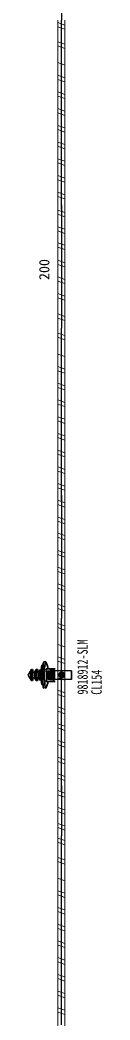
# Model space of a CAD drawing. Header units: millimetres. Extents: x 17 to 3784, y 12 to 1382.
# Drawn here: x 2216 to 2226.4, y 199 to 339.8 of the extents above; entities that cross this region are included whole.
import ezdxf

# ---------------------------------------------------------------- set-up
doc = ezdxf.new("R2010")
doc.units = ezdxf.units.MM
doc.layers.add('ENT', color=7, linetype='Continuous', lineweight=18)
doc.layers.add('粗实线层', color=7, linetype='Continuous', lineweight=35)
doc.styles.add('FangSong_GB2312_Style', font='simfang.ttf')
doc.styles.add('foton', font='', dxfattribs={"width": 0.7})
doc.styles.get('foton').set_extended_font_data('宋体')

msp = doc.modelspace()

# ---------------------------------------------------------------- hatches: boundary and pattern name
h = msp.add_hatch(color=0)
edge = h.paths.add_edge_path(flags=0)
edge.add_arc((2220.78, 247.56), 0.507, 180, 540)

# ---------------------------------------------------------------- linework, layer by layer
at = {"color": 0, "lineweight": 35, "ltscale": 0.027679}
msp.add_line((2218.52, 249.42), (2218.27, 249.42), dxfattribs=at)
at = {"color": 0, "lineweight": 35, "ltscale": 0.100609}
msp.add_line((2216.04, 247.54), (2216.5, 248.31), dxfattribs=at)
at = {"color": 0, "lineweight": 35, "ltscale": 0.017883}
for p, q in [((2216.51, 248.32), (2216.66, 248.32)), ((2216.51, 246.77), (2216.66, 246.77))]:
    msp.add_line(p, q, dxfattribs=at)
at = {"color": 0, "lineweight": 35, "ltscale": 0.032245}
for p, q in [((2216.66, 247.92), (2216.95, 247.92)), ((2216.66, 247.16), (2216.95, 247.16))]:
    msp.add_line(p, q, dxfattribs=at)
at = {"color": 0, "lineweight": 35, "ltscale": 0.051179}
for p, q in [((2216.95, 247.92), (2217.18, 248.31)), ((2216.95, 247.17), (2217.18, 246.78))]:
    msp.add_line(p, q, dxfattribs=at)
at = {"color": 0, "lineweight": 35, "ltscale": 0.019769}
for p, q in [((2217.19, 248.32), (2217.36, 248.32)), ((2217.19, 246.77), (2217.36, 246.77))]:
    msp.add_line(p, q, dxfattribs=at)
at = {"color": 0, "lineweight": 35, "ltscale": 0.029858}
for p, q in [((2217.31, 247.92), (2217.57, 247.92)), ((2217.31, 247.16), (2217.57, 247.16))]:
    msp.add_line(p, q, dxfattribs=at)
at = {"color": 0, "lineweight": 35, "ltscale": 0.051177}
msp.add_line((2217.57, 247.92), (2217.8, 248.31), dxfattribs=at)
at = {"color": 0, "lineweight": 35, "ltscale": 0.01853}
msp.add_line((2217.81, 248.32), (2217.97, 248.32), dxfattribs=at)
at = {"color": 0, "lineweight": 35, "ltscale": 0.02207}
for p, q in [((2217.91, 247.92), (2218.11, 247.92)), ((2217.91, 247.16), (2218.11, 247.16))]:
    msp.add_line(p, q, dxfattribs=at)
at = {"color": 0, "lineweight": 35, "ltscale": 0.120856}
for p, q in [((2219.68, 248.43), (2218.61, 248.43)), ((2219.68, 246.66), (2218.6, 246.66))]:
    msp.add_line(p, q, dxfattribs=at)
at = {"color": 0, "lineweight": 35, "ltscale": 0.032373}
for p, q in [((2218.84, 248.1), (2219.12, 248.1)), ((2219.03, 248.09), (2219.32, 248.09))]:
    msp.add_line(p, q, dxfattribs=at)
at = {"color": 0, "lineweight": 35, "ltscale": 0.021804}
for p, q in [((2219.03, 248.09), (2218.84, 248.1)), ((2219.32, 248.18), (2219.12, 248.19)), ((2219.32, 248.09), (2219.12, 248.1)), ((2219.68, 248.43), (2219.87, 248.42)), ((2219.32, 246.98), (2219.12, 246.99)), ((2219.68, 246.66), (2219.87, 246.65))]:
    msp.add_line(p, q, dxfattribs=at)
at = {"color": 0, "lineweight": 35, "ltscale": 0.124999}
msp.add_line((2218.84, 246.99), (2218.84, 248.1), dxfattribs=at)
at = {"color": 0, "lineweight": 35, "ltscale": 0.1}
for p, q in [((2218.91, 247.99), (2218.91, 247.1)), ((2219.31, 247.99), (2219.31, 247.1))]:
    msp.add_line(p, q, dxfattribs=at)
at = {"color": 0, "lineweight": 35, "ltscale": 0.009468}
msp.add_line((2219, 247.99), (2218.91, 247.99), dxfattribs=at)
at = {"color": 0, "lineweight": 35, "ltscale": 0.099998}
for p, q in [((2219, 247.99), (2219, 247.1)), ((2219.11, 247.99), (2219.11, 247.1))]:
    msp.add_line(p, q, dxfattribs=at)
at = {"color": 0, "lineweight": 35, "ltscale": 0.012451}
for p, q in [((2219.11, 247.99), (2219, 247.99)), ((2219.54, 248.06), (2219.43, 248.06)), ((2219.11, 247.1), (2219, 247.1)), ((2219.54, 247.04), (2219.43, 247.04))]:
    msp.add_line(p, q, dxfattribs=at)
at = {"color": 0, "lineweight": 35, "ltscale": 0.01149}
msp.add_line((2219.03, 247.99), (2219.03, 248.09), dxfattribs=at)
at = {"color": 0, "lineweight": 35, "ltscale": 0.002181}
for p, q in [((2219.13, 247.99), (2219.11, 247.99)), ((2219.13, 247.1), (2219.11, 247.1))]:
    msp.add_line(p, q, dxfattribs=at)
at = {"color": 0, "lineweight": 35, "ltscale": 0.010001}
for p, q in [((2219.12, 248.19), (2219.12, 248.1)), ((2219.12, 246.99), (2219.12, 246.9))]:
    msp.add_line(p, q, dxfattribs=at)
at = {"color": 0, "lineweight": 35, "ltscale": 0.047321}
for p, q in [((2219.12, 248.19), (2219.54, 248.19)), ((2219.12, 246.9), (2219.54, 246.9))]:
    msp.add_line(p, q, dxfattribs=at)
at = {"color": 0, "lineweight": 35, "ltscale": 0.019922}
for p, q in [((2219.3, 247.99), (2219.13, 247.99)), ((2219.3, 247.1), (2219.13, 247.1))]:
    msp.add_line(p, q, dxfattribs=at)
at = {"color": 0, "lineweight": 35, "ltscale": 0.099999}
for p, q in [((2219.13, 247.99), (2219.13, 247.1)), ((2219.3, 247.99), (2219.3, 247.1))]:
    msp.add_line(p, q, dxfattribs=at)
at = {"color": 0, "lineweight": 35, "ltscale": 0.000439834}
msp.add_line((2219.31, 247.99), (2219.3, 247.99), dxfattribs=at)
at = {"color": 0, "lineweight": 35, "ltscale": 0.025537}
msp.add_line((2219.32, 248.18), (2219.54, 248.18), dxfattribs=at)
at = {"color": 0, "lineweight": 35, "ltscale": 0.01}
msp.add_line((2219.32, 248.18), (2219.32, 248.09), dxfattribs=at)
at = {"color": 0, "lineweight": 35, "ltscale": 0.114999}
msp.add_line((2219.43, 247.04), (2219.43, 248.06), dxfattribs=at)
at = {"color": 0, "lineweight": 35, "ltscale": 0.014999}
msp.add_line((2219.54, 248.06), (2219.54, 248.19), dxfattribs=at)
at = {"color": 0, "lineweight": 35, "ltscale": 0.199999}
msp.add_line((2219.68, 248.43), (2219.68, 246.66), dxfattribs=at)
at = {"color": 0}
for p, q in [((2222.15, 248.16), (2219.76, 248.15)), ((2222.15, 246.93), (2219.76, 246.93))]:
    msp.add_line(p, q, dxfattribs=at)
at = {"color": 0, "lineweight": 35, "ltscale": 0.137499}
for p, q in [((2219.76, 248.15), (2219.76, 246.93)), ((2222.15, 248.16), (2222.15, 246.93))]:
    msp.add_line(p, q, dxfattribs=at)
at = {"color": 0, "lineweight": 35, "ltscale": 0.10061}
msp.add_line((2216.04, 247.54), (2216.5, 246.78), dxfattribs=at)
at = {"color": 0, "lineweight": 35, "ltscale": 0.051178}
msp.add_line((2217.57, 247.17), (2217.8, 246.78), dxfattribs=at)
at = {"color": 0, "lineweight": 35, "ltscale": 0.018536}
msp.add_line((2217.81, 246.77), (2217.97, 246.77), dxfattribs=at)
at = {"color": 0, "lineweight": 35, "ltscale": 0.032379}
msp.add_line((2218.84, 246.99), (2219.12, 246.99), dxfattribs=at)
at = {"color": 0, "lineweight": 35, "ltscale": 0.113794}
msp.add_line((2218.86, 246.65), (2219.87, 246.65), dxfattribs=at)
at = {"color": 0, "lineweight": 35, "ltscale": 0.010273}
msp.add_line((2219.01, 247.1), (2218.91, 247.1), dxfattribs=at)
at = {"color": 0, "lineweight": 35, "ltscale": 0.004356}
msp.add_line((2218.91, 247.1), (2218.95, 247.1), dxfattribs=at)
at = {"color": 0, "lineweight": 35, "ltscale": 0.023842}
msp.add_line((2218.95, 247.1), (2219.16, 247.1), dxfattribs=at)
at = {"color": 0, "lineweight": 35, "ltscale": 0.001513}
msp.add_line((2219, 247.1), (2219.01, 247.1), dxfattribs=at)
at = {"color": 0, "lineweight": 35, "ltscale": 0.012045}
msp.add_line((2219.03, 246.99), (2219.03, 247.1), dxfattribs=at)
at = {"color": 0, "lineweight": 35, "ltscale": 0.002853}
msp.add_line((2219.17, 247.1), (2219.15, 247.1), dxfattribs=at)
at = {"color": 0, "lineweight": 35, "ltscale": 0.018183}
msp.add_line((2219.15, 247.1), (2219.31, 247.1), dxfattribs=at)
at = {"color": 0, "lineweight": 35, "ltscale": 0.000439867}
msp.add_line((2219.31, 247.1), (2219.3, 247.1), dxfattribs=at)
at = {"color": 0, "lineweight": 35, "ltscale": 0.009064}
msp.add_line((2219.32, 246.98), (2219.32, 246.9), dxfattribs=at)
at = {"color": 0, "lineweight": 35, "ltscale": 0.012463}
msp.add_line((2219.54, 247.03), (2219.43, 247.04), dxfattribs=at)
at = {"color": 0, "lineweight": 35, "ltscale": 0.015}
msp.add_line((2219.54, 246.9), (2219.54, 247.04), dxfattribs=at)
at = {"color": 0, "linetype": 'Continuous', "lineweight": 25}
for points in [[(2220.75, 346.86), (2220.75, 339.76)], [(2220.74, 313.13), (2220.74, 339.75)], [(2220.74, 313.74), (2220.74, 296.4)], [(2220.74, 272.11), (2220.74, 296.4)], [(2220.74, 272.86), (2220.74, 255.52)], [(2220.74, 231.23), (2220.74, 255.52)], [(2220.74, 231.99), (2220.74, 224.89)]]:
    msp.add_lwpolyline(points, dxfattribs=at)
at = {"color": 0, "linetype": 'Continuous', "lineweight": 13}
for points in [[(2220.75, 346.85), (2220.75, 339.76)], [(2220.74, 337.43), (2220.74, 313.92)], [(2220.74, 313.73), (2220.74, 296.4)], [(2220.74, 296.4), (2220.74, 272.89)], [(2220.74, 272.86), (2220.74, 255.52)], [(2220.74, 255.52), (2220.74, 232.01)], [(2220.74, 231.98), (2220.74, 224.89)]]:
    msp.add_lwpolyline(points, dxfattribs=at)
at = {"color": 0, "linetype": 'Continuous', "lineweight": 0}
for points in [[(2221.22, 339.08), (2220.24, 339.43)], [(2220.25, 337.43), (2220.25, 339.78)], [(2221.23, 339.78), (2221.23, 337.43)], [(2221.22, 338.49), (2220.24, 338.84)], [(2220.25, 335.07), (2220.25, 337.43)], [(2220.25, 336.72), (2221.23, 336.37)], [(2221.23, 337.43), (2221.23, 335.07)], [(2220.25, 336.13), (2221.23, 335.78)], [(2220.25, 332.72), (2220.25, 335.07)], [(2220.25, 333.78), (2221.23, 333.42)], [(2221.23, 335.07), (2221.23, 332.72)], [(2220.25, 330.36), (2220.25, 332.72)], [(2221.23, 332.72), (2221.23, 330.36)], [(2220.25, 332.01), (2221.23, 331.66)], [(2220.25, 331.42), (2221.23, 331.07)], [(2220.25, 328.01), (2220.25, 330.36)], [(2220.25, 329.66), (2221.23, 329.3)], [(2221.23, 330.36), (2221.23, 328.01)], [(2220.25, 329.07), (2221.23, 328.72)], [(2220.25, 325.66), (2220.25, 328.01)], [(2220.25, 327.3), (2221.23, 326.95)], [(2220.25, 326.71), (2221.23, 326.36)], [(2221.23, 328.01), (2221.23, 325.66)], [(2220.25, 323.3), (2220.25, 325.66)], [(2221.23, 325.66), (2221.23, 323.3)], [(2220.25, 324.95), (2221.23, 324.6)], [(2220.25, 324.36), (2221.23, 324.01)], [(2220.25, 320.95), (2220.25, 323.3)], [(2220.25, 322.59), (2221.23, 322.24)], [(2221.23, 323.3), (2221.23, 320.95)], [(2220.25, 322.01), (2221.23, 321.65)], [(2220.25, 318.59), (2220.25, 320.95)], [(2220.25, 320.24), (2221.23, 319.89)], [(2220.25, 319.65), (2221.23, 319.3)], [(2221.23, 320.95), (2221.23, 318.59)], [(2220.25, 316.24), (2220.25, 318.59)], [(2221.23, 318.59), (2221.23, 316.24)], [(2220.25, 317.89), (2221.23, 317.53)], [(2220.25, 317.3), (2221.23, 316.94)], [(2220.25, 313.88), (2220.25, 316.24)], [(2220.25, 315.53), (2221.23, 315.18)], [(2221.23, 316.24), (2221.23, 313.88)], [(2220.25, 314.94), (2221.23, 314.59)], [(2220.25, 311.38), (2220.25, 314.28)], [(2221.23, 314.02), (2221.23, 311.38)], [(2221.23, 312.68), (2220.25, 313.03)], [(2221.23, 312.09), (2220.25, 312.44)], [(2220.25, 309.03), (2220.25, 311.38)], [(2221.23, 311.38), (2221.23, 309.03)], [(2221.23, 310.32), (2220.25, 310.68)], [(2221.23, 309.73), (2220.25, 310.09)], [(2221.21, 308.06), (2220.23, 308.41)], [(2220.25, 306.67), (2220.25, 309.03)], [(2221.23, 309.03), (2221.23, 306.67)], [(2221.21, 307.47), (2220.23, 307.82)], [(2220.25, 304.32), (2220.25, 306.67)], [(2221.23, 305.61), (2220.25, 305.97)], [(2221.23, 306.67), (2221.23, 304.32)], [(2221.23, 305.03), (2220.25, 305.38)], [(2220.25, 301.97), (2220.25, 304.32)], [(2221.23, 304.32), (2221.23, 301.97)], [(2221.23, 303.26), (2220.25, 303.61)], [(2221.23, 302.67), (2220.25, 303.02)], [(2220.25, 298.6), (2220.25, 301.97)], [(2221.23, 301.97), (2221.23, 298.52)], [(2221.23, 300.91), (2220.25, 301.26)], [(2221.23, 300.32), (2220.25, 300.67)], [(2220.25, 296.4), (2220.25, 298.76)], [(2221.23, 298.76), (2221.23, 296.4)], [(2221.22, 298.05), (2220.24, 298.4)], [(2221.22, 297.46), (2220.24, 297.82)], [(2220.25, 294.05), (2220.25, 296.4)], [(2221.23, 296.4), (2221.23, 294.05)], [(2220.25, 295.7), (2221.23, 295.34)], [(2220.25, 295.11), (2221.23, 294.76)], [(2220.25, 291.69), (2220.25, 294.05)], [(2221.23, 294.05), (2221.23, 291.69)], [(2220.25, 292.75), (2221.23, 292.4)], [(2220.25, 289.34), (2220.25, 291.69)], [(2221.23, 291.69), (2221.23, 289.34)], [(2220.25, 290.99), (2221.23, 290.64)], [(2220.25, 290.4), (2221.23, 290.05)], [(2220.25, 286.99), (2220.25, 289.34)], [(2221.23, 289.34), (2221.23, 286.99)], [(2220.25, 288.63), (2221.23, 288.28)], [(2220.25, 288.05), (2221.23, 287.69)], [(2220.25, 284.63), (2220.25, 286.99)], [(2220.25, 286.28), (2221.23, 285.93)], [(2221.23, 286.99), (2221.23, 284.63)], [(2220.25, 285.69), (2221.23, 285.34)], [(2220.25, 282.28), (2220.25, 284.63)], [(2221.23, 284.63), (2221.23, 282.28)], [(2220.25, 283.93), (2221.23, 283.57)], [(2220.25, 283.34), (2221.23, 282.98)], [(2220.25, 279.92), (2220.25, 282.28)], [(2221.23, 282.28), (2221.23, 279.92)], [(2220.25, 281.57), (2221.23, 281.22)], [(2220.25, 280.98), (2221.23, 280.63)], [(2220.25, 277.57), (2220.25, 279.92)], [(2220.25, 279.22), (2221.23, 278.86)], [(2221.23, 279.92), (2221.23, 277.57)], [(2220.25, 278.63), (2221.23, 278.27)], [(2220.25, 275.21), (2220.25, 277.57)], [(2221.23, 277.57), (2221.23, 275.21)], [(2220.25, 276.86), (2221.23, 276.51)], [(2220.25, 276.27), (2221.23, 275.92)], [(2220.25, 272.86), (2220.25, 275.21)], [(2221.23, 275.21), (2221.23, 272.86)], [(2220.25, 274.51), (2221.23, 274.15)], [(2220.25, 273.92), (2221.23, 273.57)], [(2220.25, 270.5), (2220.25, 272.86)], [(2221.23, 271.8), (2220.25, 272.15)], [(2221.23, 272.86), (2221.23, 270.5)], [(2221.23, 271.21), (2220.25, 271.56)], [(2220.25, 268.15), (2220.25, 270.5)], [(2221.23, 270.5), (2221.23, 268.15)], [(2221.23, 269.44), (2220.25, 269.8)], [(2221.23, 268.86), (2220.25, 269.21)], [(2220.25, 265.79), (2220.25, 268.15)], [(2221.23, 268.15), (2221.23, 265.79)], [(2221.21, 267.18), (2220.23, 267.53)], [(2221.21, 266.59), (2220.23, 266.94)], [(2220.25, 263.44), (2220.25, 265.79)], [(2221.23, 264.74), (2220.25, 265.09)], [(2221.23, 265.79), (2221.23, 263.44)], [(2221.23, 264.15), (2220.25, 264.5)], [(2220.25, 261.09), (2220.25, 263.44)], [(2221.23, 263.44), (2221.23, 261.09)], [(2221.23, 262.38), (2220.25, 262.73)], [(2221.23, 261.79), (2220.25, 262.15)], [(2220.25, 257.72), (2220.25, 261.09)], [(2221.23, 261.09), (2221.23, 257.64)], [(2221.23, 260.03), (2220.25, 260.38)], [(2221.23, 259.44), (2220.25, 259.79)], [(2220.25, 255.52), (2220.25, 257.88)], [(2221.23, 257.88), (2221.23, 255.52)], [(2221.22, 257.17), (2220.23, 257.53)], [(2221.22, 256.58), (2220.23, 256.94)], [(2220.25, 253.17), (2220.25, 255.52)], [(2221.23, 255.52), (2221.23, 253.17)], [(2220.25, 254.82), (2221.23, 254.47)], [(2220.25, 254.23), (2221.23, 253.88)], [(2220.25, 250.82), (2220.25, 253.17)], [(2221.23, 253.17), (2221.23, 250.82)], [(2220.25, 251.87), (2221.23, 251.52)], [(2220.25, 248.46), (2220.25, 250.82)], [(2221.23, 250.82), (2221.23, 248.46)], [(2220.25, 250.11), (2221.23, 249.76)], [(2220.25, 249.52), (2221.23, 249.17)], [(2220.25, 246.11), (2220.25, 248.46)], [(2221.23, 248.46), (2221.23, 246.11)], [(2220.25, 247.75), (2221.23, 247.4)], [(2220.25, 247.17), (2221.23, 246.81)], [(2220.25, 243.75), (2220.25, 246.11)], [(2220.25, 245.4), (2221.23, 245.05)], [(2221.23, 246.11), (2221.23, 243.75)], [(2220.25, 244.81), (2221.23, 244.46)], [(2220.25, 241.4), (2220.25, 243.75)], [(2221.23, 243.75), (2221.23, 241.4)], [(2220.25, 243.05), (2221.23, 242.69)], [(2220.25, 242.46), (2221.23, 242.1)], [(2220.25, 239.04), (2220.25, 241.4)], [(2221.23, 241.4), (2221.23, 239.04)], [(2220.25, 240.69), (2221.23, 240.34)], [(2220.25, 240.1), (2221.23, 239.75)], [(2220.25, 236.69), (2220.25, 239.04)], [(2220.25, 238.34), (2221.23, 237.98)], [(2221.23, 239.04), (2221.23, 236.69)], [(2220.25, 237.75), (2221.23, 237.4)], [(2220.25, 234.33), (2220.25, 236.69)], [(2221.23, 236.69), (2221.23, 234.33)], [(2220.25, 235.98), (2221.23, 235.63)], [(2220.25, 235.39), (2221.23, 235.04)], [(2220.25, 231.98), (2220.25, 234.33)], [(2221.23, 234.33), (2221.23, 231.98)], [(2220.25, 233.63), (2221.23, 233.28)], [(2220.25, 233.04), (2221.23, 232.69)], [(2220.25, 229.63), (2220.25, 231.98)], [(2221.23, 230.92), (2220.25, 231.28)], [(2221.23, 231.98), (2221.23, 229.63)], [(2221.23, 230.33), (2220.25, 230.69)]]:
    msp.add_lwpolyline(points, dxfattribs=at)
at = {"color": 0, "lineweight": 35}
msp.add_lwpolyline([(2218.86, 246.65), (2218.86, 246.65), (2218.86, 246.66), (2218.85, 246.66), (2218.6, 246.66)], dxfattribs=at)
at = {"color": 7, "linetype": 'Continuous', "lineweight": 0}
for points in [[(2220.25, 227.27), (2220.25, 229.63)], [(2221.23, 229.63), (2221.23, 227.27)], [(2221.23, 228.57), (2220.25, 228.92)], [(2221.23, 227.98), (2220.25, 228.33)], [(2220.25, 224.92), (2220.25, 227.27)], [(2221.23, 227.27), (2221.23, 224.92)], [(2221.21, 226.3), (2220.23, 226.65)], [(2221.21, 225.71), (2220.23, 226.07)], [(2221.21, 224.24), (2220.23, 224.59)], [(2221.21, 223.65), (2220.23, 224)], [(2220.24, 222.59), (2220.24, 224.94)], [(2221.22, 224.94), (2221.22, 222.59)], [(2220.24, 220.23), (2220.24, 222.59)], [(2221.22, 222.59), (2221.22, 220.23)], [(2220.24, 221.88), (2221.22, 221.53)], [(2220.24, 221.29), (2221.22, 220.94)], [(2220.24, 217.88), (2220.24, 220.23)], [(2221.22, 220.23), (2221.22, 217.88)], [(2220.24, 218.94), (2221.22, 218.59)], [(2220.24, 215.53), (2220.24, 217.88)], [(2220.24, 217.17), (2221.22, 216.82)], [(2221.22, 217.88), (2221.22, 215.53)], [(2220.24, 216.59), (2221.22, 216.23)], [(2220.24, 213.17), (2220.24, 215.53)], [(2221.22, 215.53), (2221.22, 213.17)], [(2220.24, 214.82), (2221.22, 214.47)], [(2220.24, 214.23), (2221.22, 213.88)], [(2220.24, 210.82), (2220.24, 213.17)], [(2221.22, 213.17), (2221.22, 210.82)], [(2220.24, 212.46), (2221.22, 212.11)], [(2220.24, 211.88), (2221.22, 211.52)], [(2220.24, 208.46), (2220.24, 210.82)], [(2220.24, 210.11), (2221.22, 209.76)], [(2221.22, 210.82), (2221.22, 208.46)], [(2220.24, 209.52), (2221.22, 209.17)], [(2220.24, 206.11), (2220.24, 208.46)], [(2221.22, 208.46), (2221.22, 206.11)], [(2220.24, 207.76), (2221.22, 207.4)], [(2220.24, 207.17), (2221.22, 206.81)], [(2220.24, 203.75), (2220.24, 206.11)], [(2221.22, 206.11), (2221.22, 203.75)], [(2220.24, 205.4), (2221.22, 205.05)], [(2220.24, 204.81), (2221.22, 204.46)], [(2220.24, 201.4), (2220.24, 203.75)], [(2220.24, 203.05), (2221.22, 202.69)], [(2221.22, 203.75), (2221.22, 201.4)], [(2220.24, 202.46), (2221.22, 202.11)], [(2220.24, 199.05), (2220.24, 201.4)], [(2221.22, 201.4), (2221.22, 199.05)], [(2220.24, 200.69), (2221.22, 200.34)], [(2220.24, 200.1), (2221.22, 199.75)], [(2220.24, 196.54), (2220.24, 199.44)], [(2221.22, 199.18), (2221.22, 196.54)]]:
    msp.add_lwpolyline(points, dxfattribs=at)
at = {"color": 7, "linetype": 'Continuous', "lineweight": 25}
msp.add_lwpolyline([(2220.73, 198.29), (2220.73, 224.92)], dxfattribs=at)
at = {"color": 7, "linetype": 'Continuous', "lineweight": 13}
msp.add_lwpolyline([(2220.73, 222.59), (2220.73, 199.08)], dxfattribs=at)
at = {"color": 0, "lineweight": 35}
for centre, radius, start, end in [((2214.52, 247.54), 4.43, 11.5926, 24.6806), ((2214.39, 247.55), 4.31, 348.1064, 8.0601), ((2214.39, 247.55), 4.3, 8.0608, 11.8594), ((2214.52, 247.54), 4.43, 335.3204, 348.4449)]:
    msp.add_arc(centre, radius, start, end, dxfattribs=at)
for centre, major_axis, ratio, start_param, end_param in [((2218.27, 247.54), (0, 1.88), 0.087133, 0, 1.067052), ((2218.52, 247.54), (0, -1.88), 0.087133, 3.141636, 4.208645), ((2218.52, 247.54), (0, -1.88), 0.087133, 2.954112, 3.141636), ((2216.51, 247.54), (0, 0.775), 0.087133, 0.14609, 2.995504), ((2216.51, 247.54), (0, 0.775), 0.087133, 6.283145, 6.429275), ((2216.66, 247.54), (0, 0.775), 0.087133, 6.283145, 9.424737), ((2216.66, 247.54), (0, 0.381), 0.087133, 6.283145, 7.350238), ((2216.66, 247.54), (0, 0.775), 0.087133, 5.225993, 6.283145), ((2216.95, 247.54), (0, 0.381), 0.087133, 0.14609, 2.995504), ((2217.19, 247.54), (0, 0.775), 0.087133, 0.14609, 2.995504), ((2217.19, 247.54), (0, 0.775), 0.087133, 6.283145, 6.429275), ((2217.36, 247.54), (0, 0.775), 0.087133, 0.14609, 2.995504), ((2217.36, 247.54), (0, 0.775), 0.087133, 6.283145, 6.429275), ((2217.36, 247.54), (0, 0.775), 0.087133, 5.225993, 6.283145), ((2217.57, 247.54), (0, 0.381), 0.087133, 0.14609, 2.995504), ((2217.81, 247.54), (0, 0.775), 0.087133, 0.14609, 2.995504), ((2217.81, 247.54), (0, 0.775), 0.087133, 6.283145, 6.429275), ((2217.97, 247.54), (0, 0.775), 0.087133, 0.14609, 2.995504), ((2217.97, 247.54), (0, 0.775), 0.087133, 6.283145, 6.429275), ((2217.97, 247.54), (0, 0.775), 0.087133, 5.225993, 6.283145), ((2218.12, 247.54), (0, 0.381), 0.087133, 0.183505, 2.958112), ((2218.27, 247.54), (0, -1.88), 0.087133, 4.208645, 6.279441), ((2218.52, 247.54), (0, 1.88), 0.087133, 1.067052, 3.141614), ((2216.51, 247.54), (0, 0.775), 0.087133, 2.995504, 3.141552), ((2216.66, 247.54), (0, 0.381), 0.087133, 1.067052, 3.141552), ((2216.66, 247.54), (0, 0.775), 0.087133, 3.141552, 4.198784), ((2217.19, 247.54), (0, 0.775), 0.087133, 2.995504, 3.141552), ((2217.36, 247.54), (0, 0.775), 0.087133, 2.995504, 3.141552), ((2217.36, 247.54), (0, 0.775), 0.087133, 3.141552, 4.198784), ((2217.81, 247.54), (0, 0.775), 0.087133, 2.995504, 3.141552), ((2217.97, 247.54), (0, 0.775), 0.087133, 2.995504, 3.141552), ((2217.97, 247.54), (0, 0.775), 0.087133, 3.141552, 4.198784), ((2218.79, 247.1), (0.221, 0), 0.00373, 6.048679, 6.283185), ((2218.95, 247.1), (0.221, 0), 0.00373, 5.995159, 6.283185), ((2218.95, 247.1), (0.221, 0), 0.00373, 0, 0.087245)]:
    msp.add_ellipse(centre, major_axis=major_axis, ratio=ratio, start_param=start_param, end_param=end_param, dxfattribs=at)
at = {"layer": '粗实线层', "color": 0}
for p, q in [((2218.16, 248.95), (2217.99, 248.95)), ((2218, 246.22), (2218.15, 246.22))]:
    msp.add_line(p, q, dxfattribs=at)
msp.add_arc((2228.76, 247.62), 10.86, 172.9696, 187.4029, dxfattribs=at)

# ---------------------------------------------------------------- texts
at = {"color": 0, "linetype": 'Continuous', "style": 'FangSong_GB2312_Style'}
msp.add_text('200', height=1.447, rotation=90, dxfattribs=at).set_placement((2219.04, 303.17))
at = {"layer": 'ENT', "color": 0, "char_height": 1.4722, "width": 159.9171, "attachment_point": 1, "rotation": 90, "style": 'foton'}
for s, insert in [('{\\T1.004;9818912-SLM}', (2222.97, 244.81)), ('{\\T1.004;CL154}', (2224.94, 244.78))]:
    msp.add_mtext(s, dxfattribs=dict(at, insert=insert))

doc.saveas('drawing.dxf')
